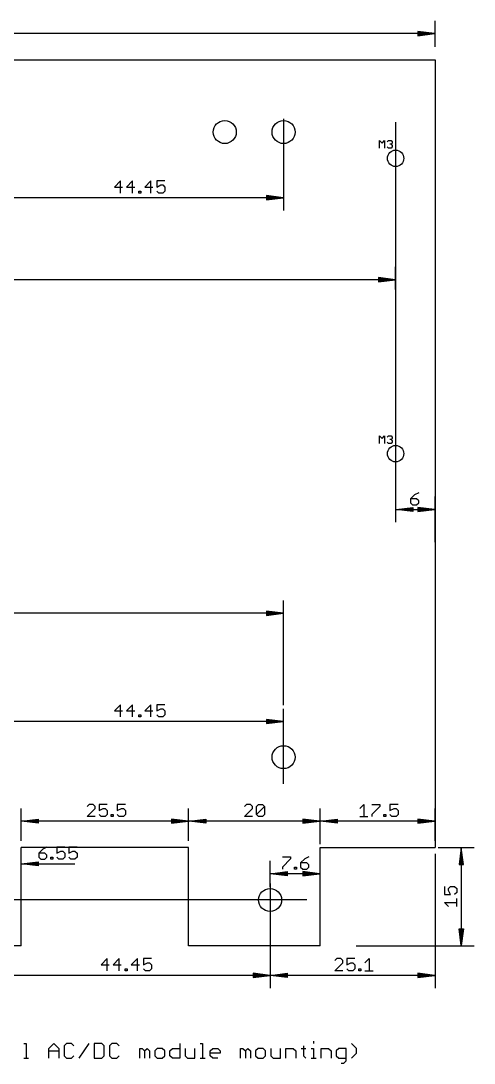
# Model space of a CAD drawing. Extents: x -18 to 158, y 28 to 198.
# Drawn here: x 89.5 to 158.4, y 28.1 to 186.9 of the extents above; entities that cross this region are included whole.
import ezdxf

# ---------------------------------------------------------------- set-up
doc = ezdxf.new("R2010")
doc.units = 0
for name, color, linetype in [('119', 1, 'CONTINUOUS'), ('133', 2, 'CONTINUOUS'), ('20', 7, 'CONTINUOUS'), ('47', 140, 'CONTINUOUS')]:
    doc.layers.add(name, color=color, linetype=linetype)

msp = doc.modelspace()

# ---------------------------------------------------------------- linework, layer by layer
at = {"layer": '119'}
for p, q in [((-2.5, 181), (152.5, 181)), ((152.5, 181), (152.5, 61)), ((144.0508, 167.5508), (144.0508, 168.7202)), ((144.0508, 168.7202), (144.4406, 168.3304)), ((144.4406, 168.3304), (144.8304, 168.7202)), ((144.8304, 168.7202), (144.8304, 167.5508)), ((145.2202, 168.5253), (145.4151, 168.7202)), ((145.4151, 168.7202), (145.8049, 168.7202)), ((145.8049, 168.7202), (145.9998, 168.5253)), ((145.9998, 168.5253), (145.9998, 168.3304)), ((145.4151, 167.5508), (145.2202, 167.7457)), ((145.8049, 167.5508), (145.4151, 167.5508)), ((145.8049, 168.1355), (145.61, 168.1355)), ((145.9998, 168.3304), (145.8049, 168.1355)), ((145.8049, 168.1355), (145.9998, 167.9406)), ((145.9998, 167.7457), (145.8049, 167.5508)), ((145.9998, 167.9406), (145.9998, 167.7457)), ((144.0508, 122.5508), (144.0508, 123.7202)), ((144.0508, 123.7202), (144.4406, 123.3304)), ((144.4406, 123.3304), (144.8304, 123.7202)), ((144.8304, 123.7202), (144.8304, 122.5508)), ((145.2202, 123.5253), (145.4151, 123.7202)), ((145.4151, 122.5508), (145.2202, 122.7457)), ((145.4151, 123.7202), (145.8049, 123.7202)), ((145.8049, 122.5508), (145.4151, 122.5508)), ((145.8049, 123.1355), (145.61, 123.1355)), ((145.8049, 123.7202), (145.9998, 123.5253)), ((145.9998, 123.3304), (145.8049, 123.1355)), ((145.8049, 123.1355), (145.9998, 122.9406)), ((145.9998, 122.7457), (145.8049, 122.5508)), ((145.9998, 123.5253), (145.9998, 123.3304)), ((145.9998, 122.9406), (145.9998, 122.7457)), ((89.5, 46), (89.5, 61)), ((115, 61), (89.5, 61)), ((115, 46), (115, 61)), ((135, 61), (152.5, 61)), ((135, 46), (135, 61)), ((89.5, 46), (69.5, 46)), ((135, 46), (115, 46))]:
    msp.add_line(p, q, dxfattribs=at)
for centre, radius in [((120.5, 170), 1.75), ((146.5, 166), 1.25), ((146.5, 121), 1.25), ((127.4, 53), 1.75)]:
    msp.add_circle(centre, radius, dxfattribs=at)
at = {"layer": '133'}
for p, q in [((129.445, 172), (129.445, 158.05)), ((104.6395, 162.5554), (103.715, 161.6308)), ((104.6395, 160.7062), (104.6395, 162.5554)), ((106.4811, 162.5554), (105.5565, 161.6308)), ((106.4811, 160.7062), (106.4811, 162.5554)), ((109.2435, 162.5554), (108.3189, 161.6308)), ((109.2435, 160.7062), (109.2435, 162.5554)), ((111.3932, 162.5554), (110.1605, 162.5554)), ((110.1605, 162.5554), (110.1605, 161.6308)), ((103.715, 161.6308), (104.9477, 161.6308)), ((105.5565, 161.6308), (106.7893, 161.6308)), ((107.3981, 160.7062), (107.3981, 161.0144)), ((107.3981, 161.0144), (107.7063, 161.0144)), ((107.7063, 160.7062), (107.3981, 160.7062)), ((107.7063, 161.0144), (107.7063, 160.7062)), ((108.3189, 161.6308), (109.5517, 161.6308)), ((110.1605, 161.6308), (110.7769, 161.939)), ((110.4687, 160.7062), (110.1605, 161.0144)), ((111.0851, 160.7062), (110.4687, 160.7062)), ((110.7769, 161.939), (111.0851, 161.939)), ((111.0851, 161.939), (111.3932, 161.6308)), ((111.3932, 161.0144), (111.0851, 160.7062)), ((111.3932, 161.6308), (111.3932, 161.0144)), ((129.38, 160), (85.065, 160)), ((129.38, 160), (126.845, 160.3192)), ((126.845, 160.3192), (126.845, 159.6808)), ((129.38, 160), (126.845, 160.26)), ((129.38, 160), (126.845, 160.13)), ((126.845, 159.6808), (129.38, 160)), ((126.845, 159.87), (129.38, 160)), ((126.845, 159.74), (129.38, 160)), ((129.445, 82.68), (129.445, 98.63)), ((129.38, 96.68), (126.845, 96.9992)), ((126.845, 96.9992), (126.845, 96.3608)), ((129.38, 96.68), (126.845, 96.94)), ((129.38, 96.68), (-2.44, 96.68)), ((129.38, 96.68), (126.845, 96.81)), ((126.845, 96.3608), (129.38, 96.68)), ((126.845, 96.55), (129.38, 96.68)), ((126.845, 96.42), (129.38, 96.68)), ((104.6371, 82.7354), (103.7125, 81.8108)), ((104.6371, 80.8862), (104.6371, 82.7354)), ((106.4786, 82.7354), (105.554, 81.8108)), ((106.4786, 80.8862), (106.4786, 82.7354)), ((109.241, 82.7354), (108.3164, 81.8108)), ((109.241, 80.8862), (109.241, 82.7354)), ((111.3907, 82.7354), (110.158, 82.7354)), ((110.158, 82.7354), (110.158, 81.8108)), ((103.7125, 81.8108), (104.9452, 81.8108)), ((105.554, 81.8108), (106.7868, 81.8108)), ((107.3956, 80.8862), (107.3956, 81.1944)), ((107.3956, 81.1944), (107.7038, 81.1944)), ((107.7038, 81.1944), (107.7038, 80.8862)), ((108.3164, 81.8108), (109.5492, 81.8108)), ((110.158, 81.8108), (110.7744, 82.119)), ((110.4662, 80.8862), (110.158, 81.1944)), ((110.7744, 82.119), (111.0826, 82.119)), ((111.0826, 82.119), (111.3907, 81.8108)), ((111.3907, 81.1944), (111.0826, 80.8862)), ((111.3907, 81.8108), (111.3907, 81.1944)), ((129.445, 70.68), (129.445, 82.13)), ((129.38, 80.18), (85.06, 80.18)), ((107.7038, 80.8862), (107.3956, 80.8862)), ((111.0826, 80.8862), (110.4662, 80.8862)), ((129.38, 80.18), (126.845, 80.4992)), ((126.845, 80.4992), (126.845, 79.8608)), ((129.38, 80.18), (126.845, 80.44)), ((129.38, 80.18), (126.845, 80.31)), ((126.845, 79.8608), (129.38, 80.18)), ((126.845, 80.05), (129.38, 80.18)), ((126.845, 79.92), (129.38, 80.18))]:
    msp.add_line(p, q, dxfattribs=at)
for centre in [(129.445, 170), (129.445, 74.755)]:
    msp.add_circle(centre, 1.75, dxfattribs=at)
at = {"layer": '20'}
for p, q in [((89.9037, 31.1249), (90.2783, 31.1249)), ((90.2783, 31.1249), (90.2783, 28.877)), ((93.7403, 30.3756), (94.4896, 31.1249)), ((93.7403, 28.877), (93.7403, 30.3756)), ((94.4896, 31.1249), (95.2389, 30.3756)), ((95.2389, 30.3756), (95.2389, 28.877)), ((96.4169, 31.1249), (96.0422, 30.7503)), ((96.0422, 30.7503), (96.0422, 29.2517)), ((97.1662, 31.1249), (96.4169, 31.1249)), ((97.5408, 30.7503), (97.1662, 31.1249)), ((98.3442, 28.877), (99.8428, 31.1249)), ((100.6462, 31.1249), (100.6462, 28.877)), ((101.7701, 31.1249), (100.6462, 31.1249)), ((102.1448, 30.7503), (101.7701, 31.1249)), ((102.1448, 29.2517), (102.1448, 30.7503)), ((103.3228, 31.1249), (102.9481, 30.7503)), ((102.9481, 30.7503), (102.9481, 29.2517)), ((104.0721, 31.1249), (103.3228, 31.1249)), ((104.4467, 30.7503), (104.0721, 31.1249)), ((107.5521, 28.877), (107.5521, 30.3756)), ((107.5521, 30.3756), (107.9267, 30.3756)), ((107.9267, 30.3756), (108.3014, 30.001)), ((108.3014, 30.001), (108.676, 30.3756)), ((108.676, 30.3756), (109.0507, 30.001)), ((110.2287, 30.3756), (109.854, 30.001)), ((110.978, 30.3756), (110.2287, 30.3756)), ((111.3526, 30.001), (110.978, 30.3756)), ((112.156, 30.001), (112.5306, 30.3756)), ((112.5306, 30.3756), (113.6546, 30.3756)), ((113.6546, 31.1249), (113.6546, 28.877)), ((114.458, 30.3756), (114.458, 29.2517)), ((115.9566, 28.877), (115.9566, 30.3756)), ((116.7599, 31.1249), (117.1346, 31.1249)), ((117.1346, 31.1249), (117.1346, 28.877)), ((118.2946, 30.001), (118.6692, 30.3756)), ((118.6692, 30.3756), (119.4185, 30.3756)), ((119.4185, 30.3756), (119.7932, 30.001)), ((122.8985, 28.877), (122.8985, 30.3756)), ((122.8985, 30.3756), (123.2732, 30.3756)), ((123.2732, 30.3756), (123.6478, 30.001)), ((123.6478, 30.001), (124.0225, 30.3756)), ((124.0225, 30.3756), (124.3971, 30.001)), ((125.5751, 30.3756), (125.2005, 30.001)), ((126.3244, 30.3756), (125.5751, 30.3756)), ((126.6991, 30.001), (126.3244, 30.3756)), ((127.5024, 30.3756), (127.5024, 29.2517)), ((129.001, 28.877), (129.001, 30.3756)), ((129.8044, 28.877), (129.8044, 30.3756)), ((129.8044, 30.3756), (130.9284, 30.3756)), ((130.9284, 30.3756), (131.303, 30.001)), ((132.1064, 30.3756), (132.8557, 30.3756)), ((132.481, 30.7503), (132.481, 29.2517)), ((133.641, 30.3756), (134.0157, 30.3756)), ((134.0157, 31.4996), (134.0157, 31.1249)), ((134.0157, 30.3756), (134.0157, 28.877)), ((135.1756, 28.877), (135.1756, 30.3756)), ((135.1756, 30.3756), (136.2996, 30.3756)), ((136.2996, 30.3756), (136.6743, 30.001)), ((137.8523, 30.3756), (137.4776, 30.001)), ((138.9762, 30.3756), (137.8523, 30.3756)), ((138.9762, 28.5023), (138.9762, 30.3756)), ((140.5289, 30.3756), (139.7796, 31.1249)), ((140.5289, 29.6263), (140.5289, 30.3756)), ((89.9037, 28.877), (90.653, 28.877)), ((93.7403, 30.001), (95.2389, 30.001)), ((96.0422, 29.2517), (96.4169, 28.877)), ((96.4169, 28.877), (97.1662, 28.877)), ((97.1662, 28.877), (97.5408, 29.2517)), ((100.6462, 28.877), (101.7701, 28.877)), ((101.7701, 28.877), (102.1448, 29.2517)), ((102.9481, 29.2517), (103.3228, 28.877)), ((103.3228, 28.877), (104.0721, 28.877)), ((104.0721, 28.877), (104.4467, 29.2517)), ((108.3014, 30.001), (108.3014, 28.877)), ((109.0507, 30.001), (109.0507, 28.877)), ((109.854, 30.001), (109.854, 29.2517)), ((109.854, 29.2517), (110.2287, 28.877)), ((110.2287, 28.877), (110.978, 28.877)), ((110.978, 28.877), (111.3526, 29.2517)), ((111.3526, 29.2517), (111.3526, 30.001)), ((112.156, 29.2517), (112.156, 30.001)), ((112.5306, 28.877), (112.156, 29.2517)), ((113.6546, 28.877), (112.5306, 28.877)), ((114.458, 29.2517), (114.8326, 28.877)), ((114.8326, 28.877), (115.9566, 28.877)), ((116.7599, 28.877), (117.5092, 28.877)), ((118.2946, 29.2517), (118.2946, 30.001)), ((119.7932, 29.6263), (118.2946, 29.6263)), ((118.6692, 28.877), (118.2946, 29.2517)), ((119.4185, 28.877), (118.6692, 28.877)), ((119.7932, 30.001), (119.7932, 29.6263)), ((123.6478, 30.001), (123.6478, 28.877)), ((124.3971, 30.001), (124.3971, 28.877)), ((125.2005, 30.001), (125.2005, 29.2517)), ((125.2005, 29.2517), (125.5751, 28.877)), ((125.5751, 28.877), (126.3244, 28.877)), ((126.3244, 28.877), (126.6991, 29.2517)), ((126.6991, 29.2517), (126.6991, 30.001)), ((127.5024, 29.2517), (127.8771, 28.877)), ((127.8771, 28.877), (129.001, 28.877)), ((131.303, 30.001), (131.303, 28.877)), ((132.481, 29.2517), (132.8557, 28.877)), ((133.641, 28.877), (134.3903, 28.877)), ((136.6743, 30.001), (136.6743, 28.877)), ((137.4776, 30.001), (137.4776, 29.2517)), ((137.4776, 29.2517), (137.8523, 28.877)), ((137.8523, 28.877), (138.9762, 28.877)), ((139.7796, 28.877), (140.5289, 29.6263)), ((138.2269, 28.1277), (138.6016, 28.1277)), ((138.6016, 28.1277), (138.9762, 28.5023))]:
    msp.add_line(p, q, dxfattribs=at)
at = {"layer": '47'}
for p, q in [((152.5, 183), (152.5, 186.95)), ((152.435, 185), (-2.435, 185)), ((152.435, 185), (149.9, 185.3192)), ((149.9, 185.3192), (149.9, 184.6808)), ((152.435, 185), (149.9, 185.26)), ((152.435, 185), (149.9, 185.13)), ((149.9, 184.6808), (152.435, 185)), ((149.9, 184.87), (152.435, 185)), ((149.9, 184.74), (152.435, 185)), ((146.5, 171.5), (146.5, 110.55)), ((146.5, 146), (146.5, 149.45)), ((146.435, 147.5), (143.9, 147.8192)), ((143.9, 147.8192), (143.9, 147.1808)), ((146.435, 147.5), (143.9, 147.76)), ((146.435, 147.5), (3.565, 147.5)), ((146.435, 147.5), (143.9, 147.63)), ((143.9, 147.1808), (146.435, 147.5)), ((143.9, 147.37), (146.435, 147.5)), ((143.9, 147.24), (146.435, 147.5)), ((149.3937, 114.7472), (148.7773, 114.1308)), ((150.0101, 115.0554), (149.3937, 114.7472)), ((152.5, 107.5), (152.5, 114.45)), ((146.565, 112.5), (149.1, 112.8192)), ((148.7773, 114.1308), (148.7773, 113.5144)), ((149.7019, 114.1308), (148.7773, 114.1308)), ((148.7773, 113.5144), (149.0855, 113.2062)), ((149.0855, 113.2062), (149.7019, 113.2062)), ((149.1, 112.8192), (149.1, 112.1808)), ((150.0101, 113.8226), (149.7019, 114.1308)), ((149.7019, 113.2062), (150.0101, 113.5144)), ((152.435, 112.5), (149.9, 112.8192)), ((149.9, 112.8192), (149.9, 112.1808)), ((150.0101, 113.5144), (150.0101, 113.8226)), ((146.565, 112.5), (149.1, 112.76)), ((146.565, 112.5), (149.1, 112.63)), ((146.565, 112.5), (152.435, 112.5)), ((149.1, 112.1808), (146.565, 112.5)), ((149.1, 112.37), (146.565, 112.5)), ((149.1, 112.24), (146.565, 112.5)), ((152.435, 112.5), (149.9, 112.76)), ((152.435, 112.5), (149.9, 112.63)), ((149.9, 112.1808), (152.435, 112.5)), ((149.9, 112.37), (152.435, 112.5)), ((149.9, 112.24), (152.435, 112.5)), ((89.5, 62), (89.5, 66.95)), ((89.5, 62), (89.5, 66.95)), ((99.8451, 67.5554), (99.5369, 67.2472)), ((99.5369, 65.7062), (100.7696, 66.939)), ((100.4615, 67.5554), (99.8451, 67.5554)), ((100.7696, 67.2472), (100.4615, 67.5554)), ((100.7696, 66.939), (100.7696, 67.2472)), ((102.6112, 67.5554), (101.3784, 67.5554)), ((101.3784, 67.5554), (101.3784, 66.6308)), ((101.3784, 66.6308), (101.9948, 66.939)), ((101.9948, 66.939), (102.303, 66.939)), ((102.303, 66.939), (102.6112, 66.6308)), ((105.3736, 67.5554), (104.1408, 67.5554)), ((104.1408, 67.5554), (104.1408, 66.6308)), ((104.1408, 66.6308), (104.7572, 66.939)), ((104.7572, 66.939), (105.0654, 66.939)), ((105.0654, 66.939), (105.3736, 66.6308)), ((115, 63), (115, 66.95)), ((115, 62), (115, 66.95)), ((123.7911, 67.5554), (123.4829, 67.2472)), ((123.4829, 65.7062), (124.7157, 66.939)), ((124.4075, 67.5554), (123.7911, 67.5554)), ((124.7157, 67.2472), (124.4075, 67.5554)), ((124.7157, 66.939), (124.7157, 67.2472)), ((125.3245, 67.2472), (125.6327, 67.5554)), ((125.3245, 66.0144), (125.3245, 67.2472)), ((125.3245, 66.0144), (126.5573, 67.2472)), ((125.6327, 67.5554), (126.2491, 67.5554)), ((126.2491, 67.5554), (126.5573, 67.2472)), ((126.5573, 67.2472), (126.5573, 66.0144)), ((135, 61.5), (135, 66.95)), ((135, 62), (135, 66.95)), ((141.0369, 66.939), (141.6533, 67.5554)), ((141.6533, 67.5554), (141.6533, 65.7062)), ((142.8784, 67.5554), (144.1112, 67.5554)), ((144.1112, 67.2472), (142.8784, 66.0144)), ((144.1112, 67.5554), (144.1112, 67.2472)), ((146.8736, 67.5554), (145.6408, 67.5554)), ((145.6408, 67.5554), (145.6408, 66.6308)), ((145.6408, 66.6308), (146.2572, 66.939)), ((146.2572, 66.939), (146.5654, 66.939)), ((146.5654, 66.939), (146.8736, 66.6308)), ((152.5, 62), (152.5, 66.95)), ((89.565, 65), (92.1, 65.3192)), ((89.565, 65), (92.1, 65.26)), ((89.565, 65), (92.1, 65.13)), ((92.1, 65.3192), (92.1, 64.6808)), ((100.7696, 65.7062), (99.5369, 65.7062)), ((101.6866, 65.7062), (101.3784, 66.0144)), ((102.303, 65.7062), (101.6866, 65.7062)), ((102.6112, 66.0144), (102.303, 65.7062)), ((102.6112, 66.6308), (102.6112, 66.0144)), ((103.22, 65.7062), (103.22, 66.0144)), ((103.22, 66.0144), (103.5282, 66.0144)), ((103.5282, 65.7062), (103.22, 65.7062)), ((103.5282, 66.0144), (103.5282, 65.7062)), ((104.449, 65.7062), (104.1408, 66.0144)), ((105.0654, 65.7062), (104.449, 65.7062)), ((105.3736, 66.0144), (105.0654, 65.7062)), ((105.3736, 66.6308), (105.3736, 66.0144)), ((114.935, 65), (112.4, 65.3192)), ((112.4, 65.3192), (112.4, 64.6808)), ((114.935, 65), (112.4, 65.26)), ((114.935, 65), (112.4, 65.13)), ((115.065, 65), (117.6, 65.3192)), ((115.065, 65), (117.6, 65.26)), ((115.065, 65), (117.6, 65.13)), ((117.6, 65.3192), (117.6, 64.6808)), ((124.7157, 65.7062), (123.4829, 65.7062)), ((125.6327, 65.7062), (125.3245, 66.0144)), ((126.2491, 65.7062), (125.6327, 65.7062)), ((126.5573, 66.0144), (126.2491, 65.7062)), ((134.935, 65), (132.4, 65.3192)), ((132.4, 65.3192), (132.4, 64.6808)), ((134.935, 65), (132.4, 65.26)), ((134.935, 65), (132.4, 65.13)), ((135.065, 65), (137.6, 65.3192)), ((135.065, 65), (137.6, 65.26)), ((135.065, 65), (137.6, 65.13)), ((137.6, 65.3192), (137.6, 64.6808)), ((141.0369, 65.7062), (142.2697, 65.7062)), ((142.8784, 66.0144), (142.8784, 65.7062)), ((144.72, 65.7062), (144.72, 66.0144)), ((144.72, 66.0144), (145.0282, 66.0144)), ((145.0282, 65.7062), (144.72, 65.7062)), ((145.0282, 66.0144), (145.0282, 65.7062)), ((145.949, 65.7062), (145.6408, 66.0144)), ((146.5654, 65.7062), (145.949, 65.7062)), ((146.8736, 66.0144), (146.5654, 65.7062)), ((146.8736, 66.6308), (146.8736, 66.0144)), ((152.435, 65), (149.9, 65.3192)), ((149.9, 65.3192), (149.9, 64.6808)), ((152.435, 65), (149.9, 65.26)), ((152.435, 65), (149.9, 65.13)), ((114.935, 65), (89.565, 65)), ((92.1, 64.6808), (89.565, 65)), ((92.1, 64.87), (89.565, 65)), ((92.1, 64.74), (89.565, 65)), ((112.4, 64.6808), (114.935, 65)), ((112.4, 64.87), (114.935, 65)), ((112.4, 64.74), (114.935, 65)), ((134.935, 65), (115.065, 65)), ((117.6, 64.6808), (115.065, 65)), ((117.6, 64.87), (115.065, 65)), ((117.6, 64.74), (115.065, 65)), ((132.4, 64.6808), (134.935, 65)), ((132.4, 64.87), (134.935, 65)), ((132.4, 64.74), (134.935, 65)), ((152.435, 65), (135.065, 65)), ((137.6, 64.6808), (135.065, 65)), ((137.6, 64.87), (135.065, 65)), ((137.6, 64.74), (135.065, 65)), ((149.9, 64.6808), (152.435, 65)), ((149.9, 64.87), (152.435, 65)), ((149.9, 64.74), (152.435, 65)), ((89.5, 55.5), (89.5, 60.45)), ((92.7926, 60.7472), (92.1762, 60.1308)), ((93.409, 61.0554), (92.7926, 60.7472)), ((96.1713, 61.0554), (94.9386, 61.0554)), ((94.9386, 61.0554), (94.9386, 60.1308)), ((94.9386, 60.1308), (95.5549, 60.439)), ((95.5549, 60.439), (95.8631, 60.439)), ((95.8631, 60.439), (96.1713, 60.1308)), ((98.0129, 61.0554), (96.7801, 61.0554)), ((96.7801, 61.0554), (96.7801, 60.1308)), ((96.7801, 60.1308), (97.3965, 60.439)), ((97.3965, 60.439), (97.7047, 60.439)), ((97.7047, 60.439), (98.0129, 60.1308)), ((153, 61), (158.45, 61)), ((156.5, 60.935), (156.1808, 58.4)), ((156.5, 60.935), (156.24, 58.4)), ((156.5, 60.935), (156.37, 58.4)), ((156.5, 60.935), (156.5, 46.065)), ((156.8192, 58.4), (156.5, 60.935)), ((156.63, 58.4), (156.5, 60.935)), ((156.76, 58.4), (156.5, 60.935)), ((89.565, 58.5), (92.1, 58.8192)), ((92.1, 58.8192), (92.1, 58.1808)), ((92.1762, 60.1308), (92.1762, 59.5144)), ((93.1008, 60.1308), (92.1762, 60.1308)), ((92.1762, 59.5144), (92.4844, 59.2062)), ((92.4844, 59.2062), (93.1008, 59.2062)), ((93.409, 59.8226), (93.1008, 60.1308)), ((93.1008, 59.2062), (93.409, 59.5144)), ((93.409, 59.5144), (93.409, 59.8226)), ((94.0178, 59.2062), (94.0178, 59.5144)), ((94.0178, 59.5144), (94.326, 59.5144)), ((94.326, 59.2062), (94.0178, 59.2062)), ((94.326, 59.5144), (94.326, 59.2062)), ((95.2468, 59.2062), (94.9386, 59.5144)), ((95.8631, 59.2062), (95.2468, 59.2062)), ((96.1713, 59.5144), (95.8631, 59.2062)), ((96.1713, 60.1308), (96.1713, 59.5144)), ((97.0883, 59.2062), (96.7801, 59.5144)), ((97.7047, 59.2062), (97.0883, 59.2062)), ((98.0129, 59.5144), (97.7047, 59.2062)), ((98.0129, 60.1308), (98.0129, 59.5144)), ((127.4, 55), (127.4, 58.95)), ((129.2857, 59.5554), (130.5185, 59.5554)), ((130.5185, 59.2472), (129.2857, 58.0144)), ((130.5185, 59.5554), (130.5185, 59.2472)), ((132.6645, 59.2472), (132.0481, 58.6308)), ((133.2809, 59.5554), (132.6645, 59.2472)), ((135, 54), (135, 58.95)), ((152.5, 60), (152.5, 39.55)), ((89.565, 58.5), (92.1, 58.76)), ((89.565, 58.5), (92.1, 58.63)), ((89.565, 58.5), (97.6787, 58.5)), ((92.1, 58.1808), (89.565, 58.5)), ((92.1, 58.37), (89.565, 58.5)), ((92.1, 58.24), (89.565, 58.5)), ((127.465, 57), (130, 57.3192)), ((127.465, 57), (130, 57.26)), ((129.2857, 58.0144), (129.2857, 57.7062)), ((130, 57.3192), (130, 56.6808)), ((131.1273, 57.7062), (131.1273, 58.0144)), ((131.1273, 58.0144), (131.4355, 58.0144)), ((131.4355, 57.7062), (131.1273, 57.7062)), ((131.4355, 58.0144), (131.4355, 57.7062)), ((132.0481, 58.6308), (132.0481, 58.0144)), ((132.9727, 58.6308), (132.0481, 58.6308)), ((132.0481, 58.0144), (132.3563, 57.7062)), ((132.3563, 57.7062), (132.9727, 57.7062)), ((134.935, 57), (132.4, 57.3192)), ((132.4, 57.3192), (132.4, 56.6808)), ((134.935, 57), (132.4, 57.26)), ((133.2809, 58.3226), (132.9727, 58.6308)), ((132.9727, 57.7062), (133.2809, 58.0144)), ((133.2809, 58.0144), (133.2809, 58.3226)), ((156.1808, 58.4), (156.8192, 58.4)), ((127.465, 57), (130, 57.13)), ((134.935, 57), (127.465, 57)), ((130, 56.6808), (127.465, 57)), ((130, 56.87), (127.465, 57)), ((130, 56.74), (127.465, 57)), ((134.935, 57), (132.4, 57.13)), ((132.4, 56.6808), (134.935, 57)), ((132.4, 56.87), (134.935, 57)), ((132.4, 56.74), (134.935, 57)), ((127.4, 55.5), (127.4, 39.55)), ((153.9446, 55.0573), (153.9446, 53.8245)), ((154.561, 54.7491), (154.8692, 55.0573)), ((154.561, 54.4409), (154.561, 54.7491)), ((154.8692, 53.8245), (154.561, 54.4409)), ((154.8692, 55.0573), (155.4856, 55.0573)), ((155.4856, 55.0573), (155.7938, 54.7491)), ((155.7938, 54.1327), (155.4856, 53.8245)), ((155.7938, 54.7491), (155.7938, 54.1327)), ((133, 53), (14.55, 53)), ((153.9446, 53.8245), (154.8692, 53.8245)), ((154.561, 51.9829), (153.9446, 52.5993)), ((153.9446, 52.5993), (155.7938, 52.5993)), ((155.7938, 51.9829), (155.7938, 53.2157)), ((156.5, 46.065), (156.1808, 48.6)), ((156.1808, 48.6), (156.8192, 48.6)), ((156.5, 46.065), (156.24, 48.6)), ((156.5, 46.065), (156.37, 48.6)), ((156.8192, 48.6), (156.5, 46.065)), ((156.63, 48.6), (156.5, 46.065)), ((156.76, 48.6), (156.5, 46.065)), ((127.4, 47.5), (127.4, 39.55)), ((140.5, 46), (158.45, 46)), ((102.5896, 44.0554), (101.665, 43.1308)), ((101.665, 43.1308), (102.8977, 43.1308)), ((102.5896, 42.2062), (102.5896, 44.0554)), ((104.4311, 44.0554), (103.5065, 43.1308)), ((103.5065, 43.1308), (104.7393, 43.1308)), ((104.4311, 42.2062), (104.4311, 44.0554)), ((107.1935, 44.0554), (106.2689, 43.1308)), ((106.2689, 43.1308), (107.5017, 43.1308)), ((107.1935, 42.2062), (107.1935, 44.0554)), ((109.3432, 44.0554), (108.1105, 44.0554)), ((108.1105, 44.0554), (108.1105, 43.1308)), ((108.1105, 43.1308), (108.7269, 43.439)), ((108.7269, 43.439), (109.035, 43.439)), ((109.035, 43.439), (109.3432, 43.1308)), ((109.3432, 43.1308), (109.3432, 42.5144)), ((137.5451, 44.0554), (137.2369, 43.7472)), ((137.2369, 42.2062), (138.4697, 43.439)), ((138.1615, 44.0554), (137.5451, 44.0554)), ((138.4697, 43.7472), (138.1615, 44.0554)), ((138.4697, 43.439), (138.4697, 43.7472)), ((140.3112, 44.0554), (139.0784, 44.0554)), ((139.0784, 44.0554), (139.0784, 43.1308)), ((139.0784, 43.1308), (139.6948, 43.439)), ((139.6948, 43.439), (140.003, 43.439)), ((140.003, 43.439), (140.3112, 43.1308)), ((140.3112, 43.1308), (140.3112, 42.5144)), ((141.8408, 43.439), (142.4572, 44.0554)), ((142.4572, 44.0554), (142.4572, 42.2062)), ((127.335, 41.5), (83.01, 41.5)), ((105.3481, 42.2062), (105.3481, 42.5144)), ((105.3481, 42.5144), (105.6563, 42.5144)), ((105.6563, 42.2062), (105.3481, 42.2062)), ((105.6563, 42.5144), (105.6563, 42.2062)), ((108.4187, 42.2062), (108.1105, 42.5144)), ((109.035, 42.2062), (108.4187, 42.2062)), ((109.3432, 42.5144), (109.035, 42.2062)), ((127.335, 41.5), (124.8, 41.8192)), ((124.8, 41.8192), (124.8, 41.1808)), ((127.335, 41.5), (124.8, 41.76)), ((127.335, 41.5), (124.8, 41.63)), ((124.8, 41.1808), (127.335, 41.5)), ((124.8, 41.37), (127.335, 41.5)), ((124.8, 41.24), (127.335, 41.5)), ((127.465, 41.5), (130, 41.8192)), ((127.465, 41.5), (130, 41.76)), ((127.465, 41.5), (130, 41.63)), ((152.435, 41.5), (127.465, 41.5)), ((130, 41.1808), (127.465, 41.5)), ((130, 41.37), (127.465, 41.5)), ((130, 41.24), (127.465, 41.5)), ((130, 41.8192), (130, 41.1808)), ((138.4697, 42.2062), (137.2369, 42.2062)), ((139.3866, 42.2062), (139.0784, 42.5144)), ((140.003, 42.2062), (139.3866, 42.2062)), ((140.3112, 42.5144), (140.003, 42.2062)), ((140.92, 42.2062), (140.92, 42.5144)), ((140.92, 42.5144), (141.2282, 42.5144)), ((141.2282, 42.2062), (140.92, 42.2062)), ((141.2282, 42.5144), (141.2282, 42.2062)), ((141.8408, 42.2062), (143.0736, 42.2062)), ((152.435, 41.5), (149.9, 41.8192)), ((149.9, 41.8192), (149.9, 41.1808)), ((152.435, 41.5), (149.9, 41.76)), ((152.435, 41.5), (149.9, 41.63)), ((149.9, 41.1808), (152.435, 41.5)), ((149.9, 41.37), (152.435, 41.5)), ((149.9, 41.24), (152.435, 41.5))]:
    msp.add_line(p, q, dxfattribs=at)

doc.saveas('drawing.dxf')
